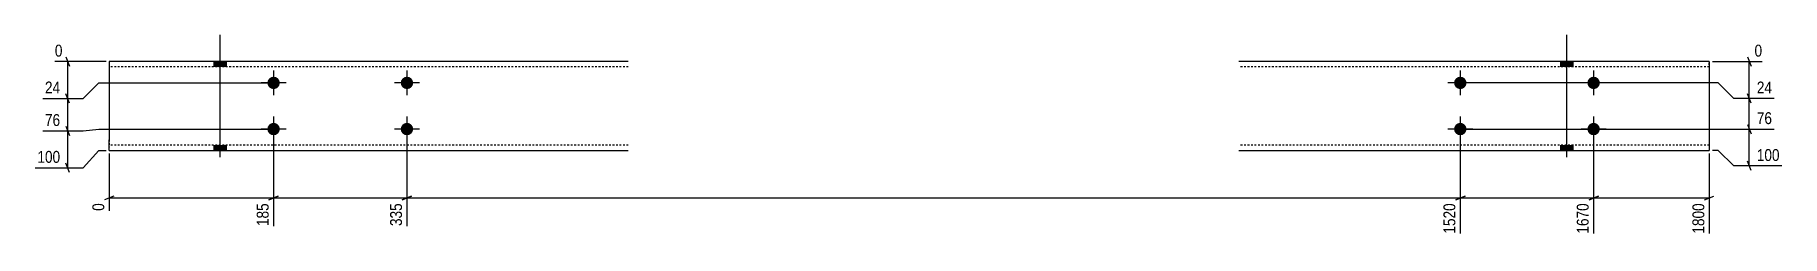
# Model space of a CAD drawing. Header units: millimetres. Extents: x 8 to 10260, y 8 to 234.
# Drawn here: x 8294 to 10260, y 8 to 234 of the extents above.
import ezdxf

# ---------------------------------------------------------------- set-up
doc = ezdxf.new("R2010")
doc.units = ezdxf.units.MM
doc.linetypes.add('DXK_LINE_DOT2', pattern=[3.9198, 1.9599, -1.9599])
doc.layers.add('MÅLSÆTNING', color=7, linetype='Continuous')
doc.layers.add('STÅL', color=7, linetype='Continuous')
doc.styles.add('Arial Narrow', font='ARIALN.TTF', dxfattribs={"height": 0.2})

msp = doc.modelspace()

# ---------------------------------------------------------------- hatches: boundary and pattern name
at = {"layer": 'STÅL', "linetype": 'Continuous'}
for points in [[(8509.8, 204.2), (8495.8, 204.2), (8495.8, 198.2), (8509.8, 198.2)], [(8509.8, 204.2), (8495.8, 204.2), (8495.8, 198.2), (8509.8, 198.2)], [(10010.8, 198.2), (10024.8, 198.2), (10024.8, 204.2), (10010.8, 204.2)], [(10010.8, 198.2), (10024.8, 198.2), (10024.8, 204.2), (10010.8, 204.2)], [(8562.8, 173.2, -1), (8562.8, 187.2, -1)], [(8712.8, 173.2, -1), (8712.8, 187.2, -1)], [(9897.8, 173.2, -1), (9897.8, 187.2, -1)], [(10047.8, 173.2, -1), (10047.8, 187.2, -1)], [(8562.8, 121.2, -1), (8562.8, 135.2, -1)], [(8712.8, 121.2, -1), (8712.8, 135.2, -1)], [(9897.8, 121.2, -1), (9897.8, 135.2, -1)], [(10047.8, 121.2, -1), (10047.8, 135.2, -1)], [(8509.8, 110.2), (8495.8, 110.2), (8495.8, 104.2), (8509.8, 104.2)], [(8509.8, 110.2), (8495.8, 110.2), (8495.8, 104.2), (8509.8, 104.2)], [(10010.8, 104.2), (10024.8, 104.2), (10024.8, 110.2), (10010.8, 110.2)], [(10010.8, 104.2), (10024.8, 104.2), (10024.8, 110.2), (10010.8, 110.2)]]:
    msp.add_hatch(color=3, dxfattribs=at).paths.add_polyline_path(points)

# ---------------------------------------------------------------- linework, layer by layer
at = {"layer": 'MÅLSÆTNING', "color": 7, "linetype": 'Continuous'}
for p, q in [((8374.4, 204.2), (8316.7, 204.2)), ((8329.1, 209.5), (8333.3, 199)), ((8331.2, 162.7), (8331.2, 204.2)), ((10181.4, 204.2), (10237.4, 204.2)), ((10220.8, 209.5), (10225, 199)), ((8348.7, 162.7), (8366.2, 180.2)), ((8348.7, 162.7), (8366.2, 180.2)), ((8366.2, 180.2), (8559.3, 180.2)), ((8366.2, 180.2), (8559.3, 180.2)), ((10187.9, 180.2), (9901.3, 180.2)), ((10187.9, 180.2), (9901.3, 180.2)), ((10205.4, 162.7), (10187.9, 180.2)), ((10205.4, 162.7), (10187.9, 180.2)), ((8303.1, 162.7), (8348.7, 162.7)), ((8303.1, 162.7), (8348.7, 162.7)), ((10251, 162.7), (10205.4, 162.7)), ((10225, 157.5), (10220.8, 168)), ((10222.9, 128.2), (10222.9, 162.7)), ((8303.1, 126.1), (8348.7, 126.1)), ((8329.1, 131.4), (8333.3, 120.9)), ((8331.2, 84.6), (8331.2, 126.1)), ((8348.7, 126.1), (8366.2, 128.2)), ((8348.7, 126.1), (8366.2, 128.2)), ((8366.2, 128.2), (8559.3, 128.2)), ((8366.2, 128.2), (8559.3, 128.2)), ((8562.8, 124.7), (8562.8, 19)), ((8712.8, 124.7), (8712.8, 19)), ((8712.8, 124.7), (8712.8, 19)), ((9897.8, 124.7), (9897.8, 10.5)), ((9901.3, 128.2), (10251, 128.2)), ((9901.3, 128.2), (10251, 128.2)), ((10047.8, 124.7), (10047.8, 10.5)), ((10047.8, 124.7), (10047.8, 10.5)), ((10220.8, 133.5), (10225, 123)), ((10220.8, 133.5), (10225, 123)), ((10222.9, 86.7), (10222.9, 128.2)), ((8348.7, 84.6), (8366.2, 104.2)), ((8366.2, 104.2), (8374.4, 104.2)), ((8377.9, 100.7), (8377.9, 36.1)), ((10177.9, 100.7), (10177.9, 10.5)), ((10187.9, 104.2), (10181.4, 104.2)), ((10205.4, 86.7), (10187.9, 104.2)), ((8294.6, 84.6), (8348.7, 84.6)), ((8333.3, 79.4), (8329.1, 89.9)), ((10259.5, 86.7), (10205.4, 86.7)), ((10225, 81.5), (10220.8, 92)), ((8383.1, 52.7), (8372.6, 48.5)), ((8377.9, 50.6), (8562.8, 50.6)), ((8557.6, 48.5), (8568.1, 52.7)), ((8718.1, 52.7), (8707.6, 48.5)), ((8707.6, 48.5), (8718.1, 52.7)), ((8712.8, 50.6), (9897.8, 50.6)), ((9892.6, 48.5), (9903.1, 52.7)), ((10053.1, 52.7), (10042.6, 48.5)), ((10042.6, 48.5), (10053.1, 52.7)), ((10047.8, 50.6), (10177.9, 50.6)), ((10172.6, 48.5), (10183.1, 52.7))]:
    msp.add_line(p, q, dxfattribs=at)
at = {"layer": 'STÅL', "color": 3, "linetype": 'Continuous'}
for p, q in [((8502.8, 96.7), (8502.8, 234.2)), ((8502.8, 96.7), (8502.8, 234.2)), ((10017.8, 96.7), (10017.8, 234.2)), ((10017.8, 96.7), (10017.8, 234.2)), ((8495.8, 198.2), (8495.8, 204.2)), ((8495.8, 198.2), (8495.8, 204.2)), ((8509.8, 198.2), (8509.8, 204.2)), ((8509.8, 198.2), (8509.8, 204.2)), ((10010.8, 198.2), (10010.8, 204.2)), ((10010.8, 198.2), (10010.8, 204.2)), ((10024.8, 198.2), (10024.8, 204.2)), ((10024.8, 198.2), (10024.8, 204.2)), ((8576.8, 180.2), (8548.8, 180.2)), ((8562.8, 194.2), (8562.8, 166.2)), ((8726.8, 180.2), (8698.8, 180.2)), ((8712.8, 194.2), (8712.8, 166.2)), ((9911.8, 180.2), (9883.8, 180.2)), ((9897.8, 194.2), (9897.8, 166.2)), ((10061.8, 180.2), (10033.8, 180.2)), ((10047.8, 194.2), (10047.8, 166.2)), ((8562.8, 142.2), (8562.8, 114.2)), ((8712.8, 142.2), (8712.8, 114.2)), ((9897.8, 142.2), (9897.8, 114.2)), ((10047.8, 142.2), (10047.8, 114.2)), ((8576.8, 128.2), (8548.8, 128.2)), ((8726.8, 128.2), (8698.8, 128.2)), ((9911.8, 128.2), (9883.8, 128.2)), ((10061.8, 128.2), (10033.8, 128.2)), ((8495.8, 104.2), (8495.8, 110.2)), ((8495.8, 104.2), (8495.8, 110.2)), ((8509.8, 104.2), (8509.8, 110.2)), ((8509.8, 104.2), (8509.8, 110.2)), ((10010.8, 104.2), (10010.8, 110.2)), ((10010.8, 104.2), (10010.8, 110.2)), ((10024.8, 104.2), (10024.8, 110.2)), ((10024.8, 104.2), (10024.8, 110.2))]:
    msp.add_line(p, q, dxfattribs=at)
at = {"layer": 'STÅL', "color": 2, "linetype": 'Continuous'}
for p, q in [((8377.9, 204.2), (8377.9, 192.2)), ((8961.8, 204.2), (8377.9, 204.2)), ((10177.9, 204.2), (9648.8, 204.2)), ((10177.9, 204.2), (10177.9, 203.3)), ((10177.9, 203.3), (10177.9, 192.2)), ((8377.9, 192.2), (8377.9, 116.2)), ((10177.9, 192.2), (10177.9, 116.2)), ((8377.9, 105.1), (8377.9, 116.2)), ((8377.9, 104.2), (8377.9, 105.1)), ((8377.9, 104.2), (8961.8, 104.2)), ((9648.8, 104.2), (10177.9, 104.2)), ((10177.9, 116.2), (10177.9, 104.2))]:
    msp.add_line(p, q, dxfattribs=at)
at = {"layer": 'STÅL', "color": 7, "linetype": 'DXK_LINE_DOT2'}
for p, q in [((8377.9, 204.2), (8377.9, 203.3)), ((8377.9, 203.3), (8377.9, 200.7)), ((8961.8, 198.2), (8377.9, 198.2)), ((10177.9, 198.2), (9648.8, 198.2)), ((10177.9, 200.7), (10177.9, 204.2)), ((8377.9, 116.2), (8377.9, 107.7)), ((8961.8, 110.2), (8377.9, 110.2)), ((10177.9, 110.2), (9648.8, 110.2))]:
    msp.add_line(p, q, dxfattribs=at)

# ---------------------------------------------------------------- next in the draw order: wipeouts: each hides what was drawn before it
at = {"color": 0, "linetype": 'Continuous'}
for points in [[(8328.1, 207), (8328.1, 226.6), (8313.9, 226.6), (8313.9, 207)], [(10251.2, 165.5), (10251.2, 185.1), (10228.6, 185.1), (10228.6, 165.5)], [(8325.5, 128.9), (8325.5, 148.5), (8302.8, 148.5), (8302.8, 128.9)], [(8325.5, 87.4), (8325.5, 107), (8294.3, 107), (8294.3, 87.4)], [(10259.8, 89.5), (10259.8, 109.1), (10228.6, 109.1), (10228.6, 89.5)], [(8375.1, 47.4), (8355.5, 47.4), (8355.5, 33.3), (8375.1, 33.3)], [(8560, 47.4), (8540.4, 47.4), (8540.4, 16.2), (8560, 16.2)], [(9895, 47.4), (9875.4, 47.4), (9875.4, 7.7), (9895, 7.7)], [(10175.1, 47.4), (10155.5, 47.4), (10155.5, 7.7), (10175.1, 7.7)]]:
    msp.add_wipeout(points, dxfattribs=at).dxf.layer = 'MÅLSÆTNING'

# ---------------------------------------------------------------- next in the draw order: linework, layer by layer
at = {"layer": 'MÅLSÆTNING', "color": 7, "linetype": 'Continuous'}
for p, q in [((10222.9, 162.7), (10222.9, 204.2)), ((8333.3, 157.5), (8329.1, 168)), ((8333.3, 157.5), (8329.1, 168)), ((8331.2, 126.1), (8331.2, 162.7)), ((10251, 162.7), (10205.4, 162.7)), ((10225, 157.5), (10220.8, 168)), ((8303.1, 126.1), (8348.7, 126.1)), ((8329.1, 131.4), (8333.3, 120.9)), ((8562.8, 124.7), (8562.8, 19)), ((9897.8, 124.7), (9897.8, 10.5)), ((8568.1, 52.7), (8557.6, 48.5)), ((8562.8, 50.6), (8712.8, 50.6)), ((9903.1, 52.7), (9892.6, 48.5)), ((9897.8, 50.6), (10047.8, 50.6))]:
    msp.add_line(p, q, dxfattribs=at)

# ---------------------------------------------------------------- next in the draw order: texts
at = {"layer": 'MÅLSÆTNING', "color": 3, "linetype": 'Continuous', "style": 'Arial Narrow'}
for s, height, p in [('0', 13.4, (8316.7, 209.8)), ('24', 13.36, (10231.4, 168.3)), ('76', 13.36, (8305.6, 131.7)), ('100', 13.36, (8297.1, 90.2)), ('100', 13.36, (10231.4, 92.3))]:
    msp.add_text(s, height=height, dxfattribs=at).set_placement(p)
for s, height, p in [('0', 13.4, (8372.3, 36.1)), ('185', 13.36, (8557.2, 19)), ('1520', 13.36, (9892.2, 10.5)), ('1800', 13.36, (10172.3, 10.5))]:
    msp.add_text(s, height=height, rotation=90.0002, dxfattribs=at).set_placement(p)

# ---------------------------------------------------------------- next in the draw order: wipeouts: each hides what was drawn before it
at = {"color": 0, "linetype": 'Continuous'}
for points in [[(10240.2, 207), (10240.2, 226.6), (10226, 226.6), (10226, 207)], [(8325.5, 165.5), (8325.5, 185.1), (8302.8, 185.1), (8302.8, 165.5)], [(10251.2, 131), (10251.2, 150.6), (10228.6, 150.6), (10228.6, 131)], [(8710, 47.4), (8690.4, 47.4), (8690.4, 16.2), (8710, 16.2)], [(10045, 47.4), (10025.4, 47.4), (10025.4, 7.7), (10045, 7.7)]]:
    msp.add_wipeout(points, dxfattribs=at).dxf.layer = 'MÅLSÆTNING'

# ---------------------------------------------------------------- next in the draw order: texts
at = {"layer": 'MÅLSÆTNING', "color": 3, "linetype": 'Continuous', "style": 'Arial Narrow'}
for s, height, p in [('0', 13.4, (10228.8, 209.8)), ('24', 13.36, (8305.6, 168.3)), ('76', 13.36, (10231.4, 133.8))]:
    msp.add_text(s, height=height, dxfattribs=at).set_placement(p)
for s, p in [('335', (8707.2, 19)), ('1670', (10042.2, 10.5))]:
    msp.add_text(s, height=13.36, rotation=90.0002, dxfattribs=at).set_placement(p)

doc.saveas('drawing.dxf')
